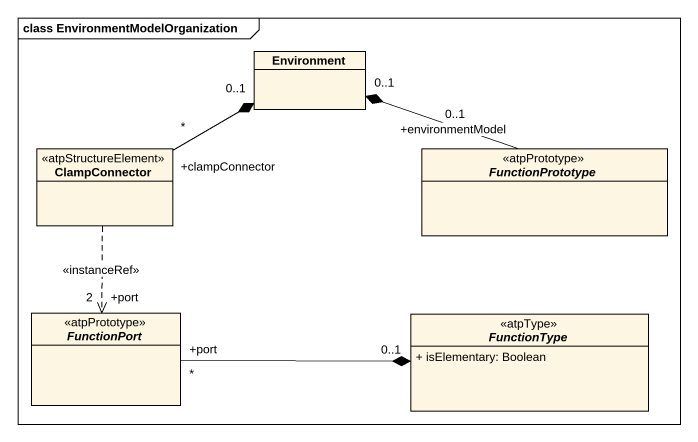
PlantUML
@startuml
mainframe class EnvironmentModelOrganization
hide circle
hide empty members
skinparam classAttributeIconSize 0
class Environment
class ClampConnector <<atpStructureElement>>
abstract class FunctionPrototype <<atpPrototype>>
abstract class FunctionPort <<atpPrototype>>
abstract class FunctionType <<atpType>> {
  + isElementary: Boolean
}
Environment "0..1" *-left- "+clampConnector\n*" ClampConnector
Environment "0..1" *-right- "+environmentModel\n0..1" FunctionPrototype
ClampConnector ..> "+port\n2" FunctionPort : <<instanceRef>>
FunctionType "0..1" *-left- "+port\n*" FunctionPort
@enduml
